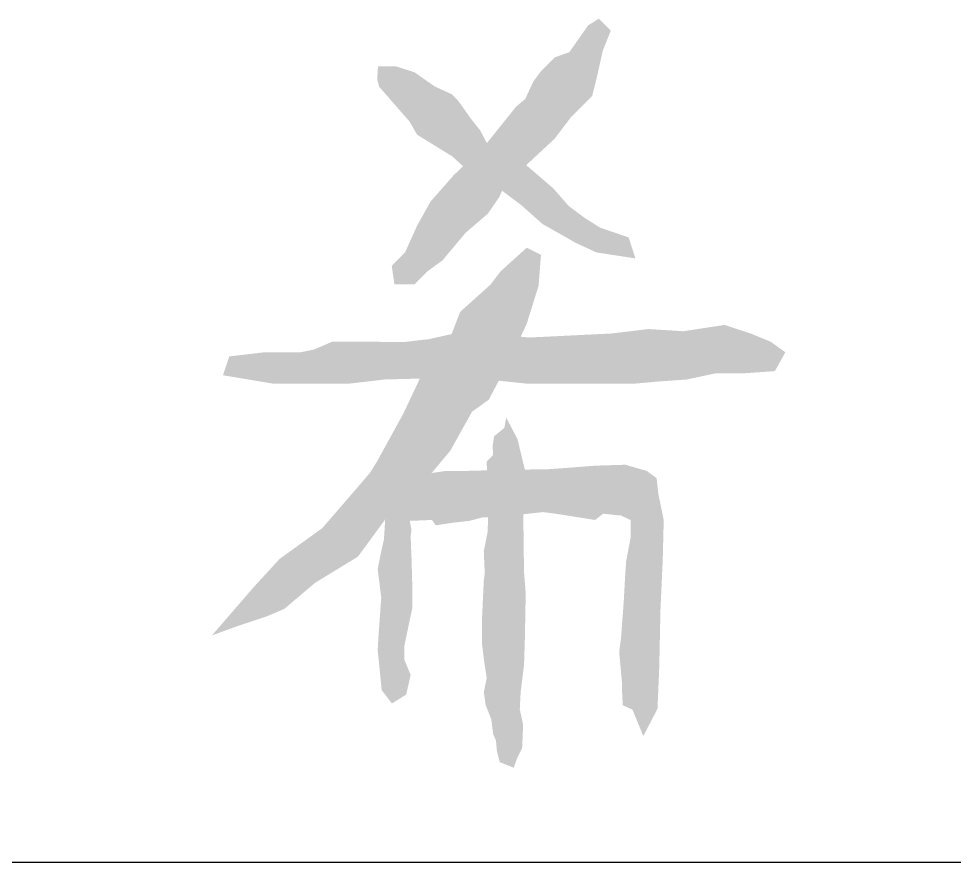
# Model space of a CAD drawing. Extents: x 4267484 to 4395158, y -674551 to -235742.
# Drawn here: x 4368583 to 4369248, y -355834 to -355234 of the extents above; entities that cross this region are included whole.
import ezdxf

# ---------------------------------------------------------------- set-up
doc = ezdxf.new("R2010")
doc.units = 0
doc.header["$LTSCALE"] = 1000
doc.header["$MEASUREMENT"] = 0
doc.layers.get('0').update_dxf_attribs({"linetype": 'CONTINUOUS'})
doc.layers.add('HATCH', color=8, linetype='CONTINUOUS')

msp = doc.modelspace()

# ---------------------------------------------------------------- hatches: boundary and pattern name
at = {"layer": 'HATCH'}
h = msp.add_hatch(color=0, dxfattribs=at)
h.paths.add_polyline_path([(4368963.36, -355355.18), (4368947.89, -355341.85), (4368943.89, -355338.5), (4368928.54, -355352.76), (4368926.77, -355356.69), (4368940.42, -355366.91), (4368955.36, -355380.24), (4368978.84, -355393.57), (4368993.77, -355400.5), (4369007.65, -355402.63), (4369021.52, -355404.76), (4369016.72, -355389.84), (4368996.44, -355382.91), (4368984.7, -355375.44), (4368974.03, -355367.44)])
h.paths.add_polyline_path([(4368943.89, -355338.5), (4368940.28, -355335.46), (4368931.25, -355329.63), (4368916.41, -355323.73), (4368915.96, -355322.86), (4368903.38, -355335.01), (4368899, -355339.24), (4368909.48, -355348.79), (4368925.41, -355355.67), (4368926.77, -355356.69), (4368928.54, -355352.76)])
h.paths.add_polyline_path([(4368975.54, -355304.65), (4368990.74, -355289.47), (4368994.53, -355274.29), (4368998.33, -355257.21), (4369004.03, -355242.97), (4368995.48, -355234.43), (4368987.89, -355239.18), (4368981.24, -355248.67), (4368974.59, -355258.16), (4368964.15, -355261.95), (4368954.65, -355271.44), (4368948.96, -355279.03), (4368943.26, -355291.37), (4368936.61, -355297.06), (4368925.22, -355311.29), (4368915.96, -355322.86), (4368916.41, -355323.73), (4368931.25, -355329.63), (4368940.28, -355335.46), (4368943.89, -355338.5), (4368952.75, -355330.27), (4368964.04, -355319.79)])
h.paths.add_polyline_path([(4368904.68, -355305.6), (4368895.61, -355292.81), (4368890.8, -355288.01), (4368879.07, -355282.68), (4368872.13, -355277.88), (4368864.66, -355272.55), (4368851.32, -355268.28), (4368838.52, -355268.28), (4368837.98, -355277.34), (4368839.29, -355282.71), (4368844.39, -355288.54), (4368851.58, -355296.78), (4368861.06, -355307.62), (4368866.26, -355316.8), (4368891.34, -355332.26), (4368899, -355339.24), (4368903.38, -355335.01), (4368915.96, -355322.86), (4368911.08, -355313.6)])
h.paths.add_polyline_path([(4368924.78, -355361.11), (4368926.77, -355356.69), (4368925.41, -355355.67), (4368909.48, -355348.79), (4368899, -355339.24), (4368892.3, -355345.71), (4368875.84, -355364.43), (4368866.34, -355381.51), (4368857.8, -355400.48), (4368848.3, -355409.97), (4368850.2, -355423.25), (4368864.45, -355423.25), (4368873.94, -355413.77), (4368884.39, -355406.18), (4368900.73, -355386.64), (4368916.67, -355372.97)])
h.paths.add_polyline_path([(4368952.71, -355424.19), (4368954.4, -355402.23), (4368944.26, -355397.17), (4368925.77, -355413.87), (4368918.5, -355423.37), (4368896.94, -355442.76), (4368890.87, -355458.54), (4368899.9, -355456.52), (4368939.97, -355460.4), (4368944.26, -355451.21)])
h.paths.add_polyline_path([(4368939.97, -355460.4), (4368899.9, -355456.52), (4368890.87, -355458.54), (4368889.97, -355460.86), (4368868.3, -355490.17), (4368901.39, -355489.32), (4368924.4, -355491.7), (4368932.48, -355476.46)])
h.paths.add_polyline_path([(4369128.15, -355471.43), (4369117.71, -355463.98), (4369103.54, -355458.14), (4369084.89, -355452.05), (4369055.58, -355456.52), (4369030.85, -355454.96), (4369004.36, -355458.14), (4368946.15, -355460.99), (4368939.97, -355460.4), (4368932.48, -355476.46), (4368924.4, -355491.7), (4368944.66, -355493.79), (4368983.44, -355493.79), (4369020.74, -355493.79), (4369037.15, -355492.3), (4369058.04, -355490.81), (4369078.92, -355486.34), (4369099.81, -355486.34), (4369120.69, -355484.85)])
h.paths.add_polyline_path([(4368889.97, -355460.86), (4368890.87, -355458.54), (4368874.69, -355462.16), (4368857.3, -355464.16), (4368829.79, -355463.98), (4368814.87, -355463.98), (4368805.92, -355463.98), (4368793.1, -355469.51), (4368783.54, -355471.43), (4368758.18, -355471.43), (4368732.82, -355474.41), (4368728.34, -355487.83), (4368764.15, -355493.79), (4368817.85, -355493.79), (4368843.21, -355490.81), (4368868.3, -355490.17)])
h.paths.add_polyline_path([(4368905.39, -355513.69), (4368917.22, -355505.24), (4368924.4, -355491.7), (4368901.39, -355489.32), (4368868.3, -355490.17), (4368856.38, -355515.38), (4368837.79, -355549.15), (4368832.94, -355556.93), (4368823.43, -355568.1), (4368798.92, -355596.44), (4368768.51, -355618.39), (4368749.92, -355638.65), (4368720.51, -355672.67), (4368739.78, -355665.67), (4368760.05, -355658.92), (4368771.89, -355653.85), (4368793.85, -355635.28), (4368824.27, -355616.7), (4368844.67, -355588.88), (4368874.97, -355559.28), (4368889.97, -355541.38)])
h.paths.add_polyline_path([(4368942.94, -355554.84), (4368921.93, -355555.19), (4368916.05, -355555.36), (4368916.42, -355563), (4368916.92, -355573.66), (4368916.42, -355583.57), (4368916.86, -355588.74), (4368928.27, -355588.11), (4368933.97, -355587.47), (4368941.83, -355586.6), (4368941.74, -355580.01)])
h.paths.add_polyline_path([(4368937.67, -355533.14), (4368929.7, -355517.88), (4368928.37, -355525.18), (4368921.07, -355531.15), (4368919.98, -355538.44), (4368920.4, -355544.43), (4368915.75, -355549.07), (4368916.05, -355555.36), (4368921.93, -355555.19), (4368942.94, -355554.84)])
h.paths.add_polyline_path([(4368916.42, -355563), (4368916.05, -355555.36), (4368899.76, -355555.82), (4368886.46, -355555.82), (4368876.67, -355557.26), (4368874.97, -355559.28), (4368844.67, -355588.88), (4368843.66, -355590.26), (4368842.74, -355604.57), (4368840.84, -355612.8), (4368838.31, -355625.46), (4368840.84, -355645.71), (4368838.94, -355672.3), (4368838.31, -355683.06), (4368840.21, -355702.05), (4368841.16, -355711.58), (4368848.44, -355721.05), (4368858.58, -355714.72), (4368861.75, -355700.79), (4368857.31, -355690.03), (4368857.31, -355679.9), (4368863.02, -355652.68), (4368863.02, -355640.65), (4368862.38, -355618.49), (4368861.75, -355602.03), (4368862.38, -355597.6), (4368861.12, -355591.27), (4368876.95, -355590.64), (4368879.49, -355594.44), (4368892.16, -355592.54), (4368903.56, -355591.27), (4368913.06, -355588.74), (4368916.86, -355588.74), (4368916.42, -355583.57), (4368916.92, -355573.66)])
h.paths.add_polyline_path([(4369036.6, -355560.89), (4369029.63, -355555.82), (4369014.43, -355551.39), (4368993.52, -355552.02), (4368968.81, -355553.92), (4368959.94, -355554.55), (4368942.94, -355554.84), (4368941.74, -355580.01), (4368941.83, -355586.6), (4368955.94, -355585.03), (4368965.01, -355586.21), (4368992.89, -355590.64), (4368998.59, -355586.21), (4369011.26, -355587.47), (4369018.2, -355590.71), (4369018.2, -355602.89), (4369014.94, -355619.95), (4369014.13, -355632.14), (4369013.32, -355647.58), (4369011.26, -355674.83), (4369009.99, -355684.33), (4369011.89, -355705.22), (4369011.89, -355709.02), (4369012.52, -355722.31), (4369019.49, -355725.48), (4369027.14, -355744.25), (4369037.23, -355724.84), (4369038.5, -355695.09), (4369039.33, -355654.89), (4369040.96, -355619.14), (4369041.67, -355590.64), (4369037.87, -355572.28)])
h.paths.add_polyline_path([(4368941.83, -355586.6), (4368933.97, -355587.47), (4368928.27, -355588.11), (4368916.86, -355588.74), (4368916.42, -355599.5), (4368913.76, -355612.77), (4368914.43, -355628.7), (4368913.76, -355633.34), (4368912.43, -355661.87), (4368912.43, -355678.46), (4368914, -355690.87), (4368915.81, -355702.92), (4368913.76, -355712.97), (4368915.09, -355722.26), (4368919.07, -355732.21), (4368920.4, -355742.83), (4368922.39, -355747.47), (4368923.06, -355754.77), (4368925.05, -355762.73), (4368935.01, -355766.71), (4368937.67, -355759.42), (4368940.99, -355752.78), (4368941.74, -355736.06), (4368939.33, -355725.22), (4368939.93, -355713.17), (4368942.34, -355693.88), (4368942.95, -355675.21), (4368943.55, -355642.67), (4368942.34, -355627.61)])

# ---------------------------------------------------------------- linework, layer by layer
msp.add_line((4366157.72, -355833.89), (4371657.72, -355833.89))

doc.saveas('drawing.dxf')
